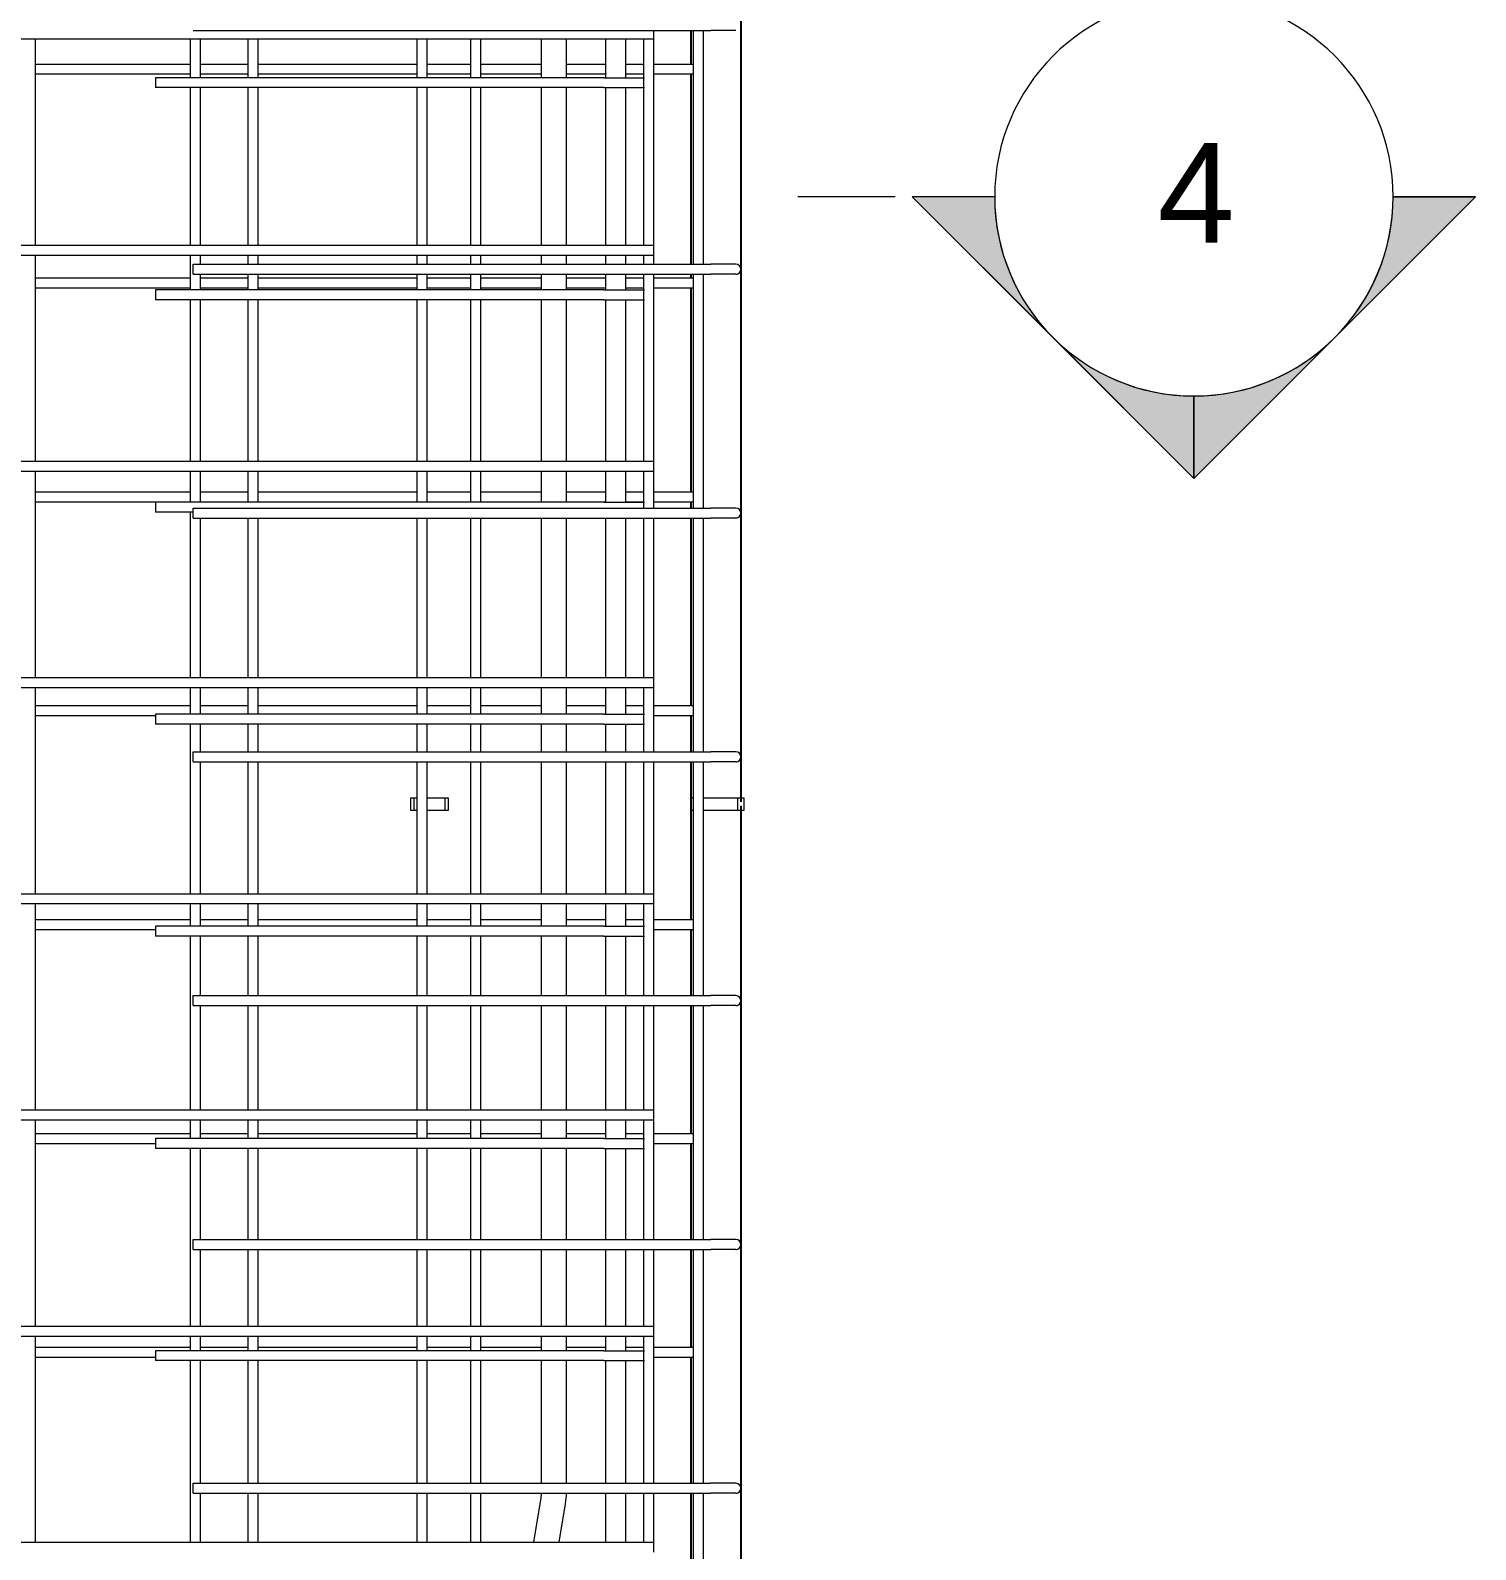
# Model space of a CAD drawing. Header units: millimetres. Extents: x 12473 to 23610, y -3081 to 6044.
# Drawn here: x 15544 to 16705, y 26 to 1246 of the extents above; entities that cross this region are included whole.
import ezdxf

# ---------------------------------------------------------------- set-up
doc = ezdxf.new("R2010")
doc.units = ezdxf.units.MM
doc.linetypes.add('Dash', pattern=[6.36, 3.18, -3.18])
for name, color, linetype, lineweight in [('A-GENM', 13, 'Continuous', 18), ('A-WALL', 113, 'Continuous', 25), ('A-WALL-HDLN', 110, 'Dash', 25), ('G-ANNO-SYMB', 111, 'Continuous', 9), ('S-RBAR', 171, 'Continuous', 18)]:
    doc.layers.add(name, color=color, linetype=linetype, lineweight=lineweight)
doc.styles.add('Arial', font='arial.ttf', dxfattribs={"height": 80})

# ---------------------------------------------------------------- blocks, each defined once
blk = doc.blocks.new('RR spread anchor face based - RR-SA-2_5-200-V2-Elevation Front 1')
at = {"layer": 'A-GENM'}
for p, q in [((15849.6, 630), (15852.1, 630)), ((15849.6, 620), (15849.6, 630)), ((15852.1, 630), (15854.6, 630)), ((15852.1, 620), (15852.1, 630)), ((15862.6, 630), (15877.1, 630)), ((15877.1, 630), (15879.6, 630)), ((15877.1, 620), (15877.1, 630)), ((15879.6, 630), (15879.6, 620)), ((15852.1, 620), (15849.6, 620)), ((15854.6, 620), (15852.1, 620)), ((15877.1, 620), (15862.6, 620)), ((15879.6, 620), (15877.1, 620))]:
    blk.add_line(p, q, dxfattribs=at)
blk = doc.blocks.new('RR spread anchor face based - RR-SA-2_5-250-1726823-Elevation Front 1')
at = {"layer": 'A-GENM'}
for p, q in [((16074.6, 1670), (16076.6, 1670)), ((16076.6, 1660), (16074.6, 1660)), ((16084.6, 1670), (16112.1, 1670)), ((16112.1, 1660), (16084.6, 1660)), ((16112.1, 1670), (16117.1, 1670)), ((16112.1, 1660), (16112.1, 1670)), ((16117.1, 1660), (16112.1, 1660)), ((16117.1, 1670), (16117.1, 1660))]:
    blk.add_line(p, q, dxfattribs=at)
blk = doc.blocks.new('Detail View - M_Section Head - Filled SHOP DWG-1002450-Elevation Front 1')
at = {"layer": 'G-ANNO-SYMB'}
h = blk.add_hatch(color=256, dxfattribs=at)
edge = h.paths.add_edge_path()
edge.add_line((16252.2, 3732.8), (16318.5, 3732.8))
edge.add_arc((16478.5, 3732.8), 160, 180, 225)
edge.add_line((16365.4, 3619.7), (16252.2, 3732.8))
h = blk.add_hatch(color=256, dxfattribs=at)
edge = h.paths.add_edge_path()
edge.add_line((16704.8, 3732.8), (16591.6, 3619.7))
edge.add_arc((16478.5, 3732.8), 160, 315, 360)
edge.add_line((16638.5, 3732.8), (16704.8, 3732.8))
h = blk.add_hatch(color=256, dxfattribs=at)
edge = h.paths.add_edge_path()
edge.add_line((16478.5, 3506.5), (16365.4, 3619.7))
edge.add_arc((16478.5, 3732.8), 160, 225, 270)
edge.add_line((16478.5, 3572.8), (16478.5, 3506.5))
h = blk.add_hatch(color=256, dxfattribs=at)
edge = h.paths.add_edge_path()
edge.add_line((16478.5, 3506.5), (16478.5, 3572.8))
edge.add_arc((16478.5, 3732.8), 160, 270, 315)
edge.add_line((16591.6, 3619.7), (16478.5, 3506.5))
for p, q in [((16478.5, 3506.5), (16252.2, 3732.8)), ((16318.5, 3732.8), (16252.2, 3732.8)), ((16252.2, 3732.8), (16365.4, 3619.7)), ((16318.5, 3732.8), (16252.2, 3732.8)), ((16478.5, 3506.5), (16704.8, 3732.8)), ((16591.6, 3619.7), (16704.8, 3732.8)), ((16638.5, 3732.8), (16704.8, 3732.8)), ((16704.8, 3732.8), (16638.5, 3732.8)), ((16365.4, 3619.7), (16478.5, 3506.5)), ((16478.5, 3506.5), (16591.6, 3619.7)), ((16478.5, 3572.8), (16478.5, 3506.5)), ((16478.5, 3506.5), (16478.5, 3572.8))]:
    blk.add_line(p, q, dxfattribs=at)
for start, end in [(360, 180), (180, 360), (180, 225), (315, 0), (225, 270), (270, 315)]:
    blk.add_arc((16478.5, 3732.8), 160, start, end, dxfattribs=at)

msp = doc.modelspace()

# ---------------------------------------------------------------- linework, layer by layer
at = {"layer": 'A-WALL'}
for p, q in [((16114.6, 1660), (16114.6, 630)), ((16074.6, 1219.4), (16074.6, 1246.4)), ((16074.6, 1058.6), (16074.6, 1211.4)), ((16074.6, 1047.6), (16074.6, 1050.6)), ((16074.6, 875.9), (16074.6, 1039.6)), ((16074.6, 862.8), (16074.6, 867.9)), ((16074.6, 704.1), (16074.6, 854.8)), ((16074.6, 667), (16074.6, 696.1)), ((16074.6, 532.3), (16074.6, 659)), ((16114.6, 620), (16114.6, -700)), ((16074.6, 471.2), (16074.6, 524.3)), ((16074.6, 360.6), (16074.6, 463.2)), ((16074.6, 275.4), (16074.6, 352.6)), ((16074.6, 188.8), (16074.6, 267.4)), ((16074.6, 79.6), (16074.6, 180.8)), ((16074.6, 17.1), (16074.6, 71.6))]:
    msp.add_line(p, q, dxfattribs=at)
at = {"layer": 'A-WALL-HDLN'}
msp.add_line((16114.6, 630), (16114.6, 620), dxfattribs=at)
at = {"layer": 'G-ANNO-SYMB'}
msp.add_line((16238.5, 1112.8), (16160.5, 1112.8), dxfattribs=at)
at = {"layer": 'S-RBAR'}
for p, q in [((15674.6, 1246.4), (16090.6, 1246.4)), ((16044.6, 1239.7), (16044.6, 1246.4)), ((16076.6, 1058.6), (16076.6, 1246.4)), ((16084.6, 1058.6), (16084.6, 1246.4)), ((16110.6, 1246.4), (16090.6, 1246.4)), ((14866.5, 1239.7), (16044.6, 1239.7)), ((15548, 1074), (15548, 1239.7)), ((15672.6, 1208.4), (15672.6, 1239.7)), ((15680.6, 1208.4), (15680.6, 1239.7)), ((15718.8, 1208.4), (15718.8, 1239.7)), ((15726.8, 1208.4), (15726.8, 1239.7)), ((15854.6, 1208.4), (15854.6, 1239.7)), ((15862.6, 1208.4), (15862.6, 1239.7)), ((15897.7, 1208.4), (15897.7, 1239.7)), ((15905.7, 1208.4), (15905.7, 1239.7)), ((15954.6, 1208.4), (15954.6, 1239.7)), ((15974.6, 1208.4), (15974.6, 1239.7)), ((16006.3, 1208.4), (16006.3, 1239.7)), ((16022.3, 1208.4), (16022.3, 1239.7)), ((16036.6, 1074), (16036.6, 1239.7)), ((16044.6, 1074), (16044.6, 1239.7)), ((15548, 1219.4), (15672.6, 1219.4)), ((15548, 1211.4), (15672.6, 1211.4)), ((16004.6, 1208.4), (15644.6, 1208.4)), ((15644.6, 1208.4), (15644.6, 1200.4)), ((15680.6, 1219.4), (15718.8, 1219.4)), ((15680.6, 1211.4), (15718.8, 1211.4)), ((15726.8, 1219.4), (15854.6, 1219.4)), ((15726.8, 1211.4), (15854.6, 1211.4)), ((15862.6, 1219.4), (15897.7, 1219.4)), ((15862.6, 1211.4), (15897.7, 1211.4)), ((15905.7, 1219.4), (15954.6, 1219.4)), ((15905.7, 1211.4), (15954.6, 1211.4)), ((15974.6, 1219.4), (16006.3, 1219.4)), ((15974.6, 1211.4), (16006.3, 1211.4)), ((16004.6, 1208.4), (16037.2, 1208.4)), ((16022.3, 1219.4), (16036.6, 1219.4)), ((16022.3, 1211.4), (16036.6, 1211.4)), ((16044.6, 1219.4), (16076.6, 1219.4)), ((16044.6, 1211.4), (16076.6, 1211.4)), ((16004.6, 1200.4), (15644.6, 1200.4)), ((15672.6, 1074), (15672.6, 1200.4)), ((15680.6, 1074), (15680.6, 1200.4)), ((15718.8, 1074), (15718.8, 1200.4)), ((15726.8, 1074), (15726.8, 1200.4)), ((15854.6, 1074), (15854.6, 1200.4)), ((15862.6, 1074), (15862.6, 1200.4)), ((15897.7, 1074), (15897.7, 1200.4)), ((15905.7, 1074), (15905.7, 1200.4)), ((15954.6, 1074), (15954.6, 1200.4)), ((15974.6, 1074), (15974.6, 1200.4)), ((16004.6, 1200.4), (16037.2, 1200.4)), ((16006.3, 1074), (16006.3, 1200.4)), ((16022.3, 1074), (16022.3, 1200.4)), ((14866.5, 1074), (16044.6, 1074)), ((16044.6, 1066), (16044.6, 1074)), ((14866.5, 1066), (16044.6, 1066)), ((15548, 900.4), (15548, 1066)), ((15672.6, 1038), (15672.6, 1066)), ((15680.6, 1058.6), (15680.6, 1066)), ((15718.8, 1058.6), (15718.8, 1066)), ((15726.8, 1058.6), (15726.8, 1066)), ((15854.6, 1058.6), (15854.6, 1066)), ((15862.6, 1058.6), (15862.6, 1066)), ((15897.7, 1058.6), (15897.7, 1066)), ((15905.7, 1058.6), (15905.7, 1066)), ((15954.6, 1058.6), (15954.6, 1066)), ((15974.6, 1058.6), (15974.6, 1066)), ((16006.3, 1058.6), (16006.3, 1066)), ((16022.3, 1058.6), (16022.3, 1066)), ((16036.6, 1058.6), (16036.6, 1066)), ((16044.6, 1058.6), (16044.6, 1066)), ((15674.6, 1058.6), (16090.6, 1058.6)), ((15674.6, 1050.6), (15674.6, 1058.6)), ((15674.6, 1050.6), (16090.6, 1050.6)), ((15680.6, 1038), (15680.6, 1050.6)), ((15718.8, 1038), (15718.8, 1050.6)), ((15726.8, 1038), (15726.8, 1050.6)), ((15854.6, 1038), (15854.6, 1050.6)), ((15862.6, 1038), (15862.6, 1050.6)), ((15897.7, 1038), (15897.7, 1050.6)), ((15905.7, 1038), (15905.7, 1050.6)), ((15954.6, 1038), (15954.6, 1050.6)), ((15974.6, 1038), (15974.6, 1050.6)), ((16006.3, 1038), (16006.3, 1050.6)), ((16022.3, 1038), (16022.3, 1050.6)), ((16036.6, 900.4), (16036.6, 1050.6)), ((16044.6, 900.4), (16044.6, 1050.6)), ((16076.6, 862.8), (16076.6, 1050.6)), ((16084.6, 862.8), (16084.6, 1050.6)), ((16110.6, 1058.6), (16090.6, 1058.6)), ((16110.6, 1050.6), (16090.6, 1050.6)), ((15548, 1047.6), (15672.6, 1047.6)), ((15548, 1039.6), (15672.6, 1039.6)), ((16004.6, 1038), (15644.6, 1038)), ((15644.6, 1038), (15644.6, 1030)), ((15680.6, 1047.6), (15718.8, 1047.6)), ((15680.6, 1039.6), (15718.8, 1039.6)), ((15726.8, 1047.6), (15854.6, 1047.6)), ((15726.8, 1039.6), (15854.6, 1039.6)), ((15862.6, 1047.6), (15897.7, 1047.6)), ((15862.6, 1039.6), (15897.7, 1039.6)), ((15905.7, 1047.6), (15954.6, 1047.6)), ((15905.7, 1039.6), (15954.6, 1039.6)), ((15974.6, 1047.6), (16006.3, 1047.6)), ((15974.6, 1039.6), (16006.3, 1039.6)), ((16004.6, 1038), (16037.2, 1038)), ((16022.3, 1047.6), (16036.6, 1047.6)), ((16022.3, 1039.6), (16036.6, 1039.6)), ((16044.6, 1047.6), (16076.6, 1047.6)), ((16044.6, 1039.6), (16076.6, 1039.6)), ((16004.6, 1030), (15644.6, 1030)), ((15672.6, 900.4), (15672.6, 1030)), ((15680.6, 900.4), (15680.6, 1030)), ((15718.8, 900.4), (15718.8, 1030)), ((15726.8, 900.4), (15726.8, 1030)), ((15854.6, 900.4), (15854.6, 1030)), ((15862.6, 900.4), (15862.6, 1030)), ((15897.7, 900.4), (15897.7, 1030)), ((15905.7, 900.4), (15905.7, 1030)), ((15954.6, 900.4), (15954.6, 1030)), ((15974.6, 900.4), (15974.6, 1030)), ((16004.6, 1030), (16037.2, 1030)), ((16006.3, 900.4), (16006.3, 1030)), ((16022.3, 900.4), (16022.3, 1030)), ((14889.8, 900.4), (16044.6, 900.4)), ((14889.8, 892.4), (16044.6, 892.4)), ((15548, 726.7), (15548, 892.4)), ((15672.6, 867.6), (15672.6, 892.4)), ((15680.6, 867.6), (15680.6, 892.4)), ((15718.8, 867.6), (15718.8, 892.4)), ((15726.8, 867.6), (15726.8, 892.4)), ((15854.6, 867.6), (15854.6, 892.4)), ((15862.6, 867.6), (15862.6, 892.4)), ((15897.7, 867.6), (15897.7, 892.4)), ((15905.7, 867.6), (15905.7, 892.4)), ((15954.6, 867.6), (15954.6, 892.4)), ((15974.6, 867.6), (15974.6, 892.4)), ((16006.3, 867.6), (16006.3, 892.4)), ((16022.3, 867.6), (16022.3, 892.4)), ((16036.6, 862.8), (16036.6, 892.4)), ((16044.6, 892.4), (16044.6, 900.4)), ((16044.6, 862.8), (16044.6, 892.4)), ((15548, 875.9), (15672.6, 875.9)), ((15548, 867.9), (15672.6, 867.9)), ((16004.6, 867.6), (15644.6, 867.6)), ((15644.6, 867.6), (15644.6, 859.6)), ((15680.6, 875.9), (15718.8, 875.9)), ((15680.6, 867.9), (15718.8, 867.9)), ((15726.8, 875.9), (15854.6, 875.9)), ((15726.8, 867.9), (15854.6, 867.9)), ((15862.6, 875.9), (15897.7, 875.9)), ((15862.6, 867.9), (15897.7, 867.9)), ((15905.7, 875.9), (15954.6, 875.9)), ((15905.7, 867.9), (15954.6, 867.9)), ((15974.6, 875.9), (16006.3, 875.9)), ((15974.6, 867.9), (16006.3, 867.9)), ((16004.6, 867.6), (16037.2, 867.6)), ((16022.3, 875.9), (16036.6, 875.9)), ((16022.3, 867.9), (16036.6, 867.9)), ((16044.6, 875.9), (16076.6, 875.9)), ((16044.6, 867.9), (16076.6, 867.9)), ((15674.6, 859.6), (15644.6, 859.6)), ((15672.6, 726.7), (15672.6, 859.6)), ((15674.6, 862.8), (16090.6, 862.8)), ((15674.6, 854.8), (15674.6, 862.8)), ((15674.6, 854.8), (16090.6, 854.8)), ((15680.6, 726.7), (15680.6, 854.8)), ((15718.8, 726.7), (15718.8, 854.8)), ((15726.8, 726.7), (15726.8, 854.8)), ((15854.6, 726.7), (15854.6, 854.8)), ((15862.6, 726.7), (15862.6, 854.8)), ((15897.7, 726.7), (15897.7, 854.8)), ((15905.7, 726.7), (15905.7, 854.8)), ((15954.6, 726.7), (15954.6, 854.8)), ((15974.6, 726.7), (15974.6, 854.8)), ((16006.3, 726.7), (16006.3, 854.8)), ((16022.3, 726.7), (16022.3, 854.8)), ((16036.6, 726.7), (16036.6, 854.8)), ((16044.6, 726.7), (16044.6, 854.8)), ((16076.6, 667), (16076.6, 854.8)), ((16084.6, 667), (16084.6, 854.8)), ((16110.6, 862.8), (16090.6, 862.8)), ((16110.6, 854.8), (16090.6, 854.8)), ((14866.5, 726.7), (16044.6, 726.7)), ((16044.6, 718.7), (16044.6, 726.7)), ((14866.5, 718.7), (16044.6, 718.7)), ((15548, 553.1), (15548, 718.7)), ((15672.6, 697.2), (15672.6, 718.7)), ((15680.6, 697.2), (15680.6, 718.7)), ((15718.8, 697.2), (15718.8, 718.7)), ((15726.8, 697.2), (15726.8, 718.7)), ((15854.6, 697.2), (15854.6, 718.7)), ((15862.6, 697.2), (15862.6, 718.7)), ((15897.7, 697.2), (15897.7, 718.7)), ((15905.7, 697.2), (15905.7, 718.7)), ((15954.6, 697.2), (15954.6, 718.7)), ((15974.6, 697.2), (15974.6, 718.7)), ((16006.3, 697.2), (16006.3, 718.7)), ((16022.3, 697.2), (16022.3, 718.7)), ((16036.6, 667), (16036.6, 718.7)), ((16044.6, 667), (16044.6, 718.7)), ((15548, 704.1), (15672.6, 704.1)), ((15548, 696.1), (15644.6, 696.1)), ((16004.6, 697.2), (15644.6, 697.2)), ((15644.6, 697.2), (15644.6, 689.2)), ((15680.6, 704.1), (15718.8, 704.1)), ((15726.8, 704.1), (15854.6, 704.1)), ((15862.6, 704.1), (15897.7, 704.1)), ((15905.7, 704.1), (15954.6, 704.1)), ((15974.6, 704.1), (16006.3, 704.1)), ((16004.6, 697.2), (16037.2, 697.2)), ((16022.3, 704.1), (16036.6, 704.1)), ((16044.6, 704.1), (16076.6, 704.1)), ((16044.6, 696.1), (16076.6, 696.1)), ((16004.6, 689.2), (15644.6, 689.2)), ((15672.6, 553.1), (15672.6, 689.2)), ((15680.6, 667), (15680.6, 689.2)), ((15718.8, 667), (15718.8, 689.2)), ((15726.8, 667), (15726.8, 689.2)), ((15854.6, 667), (15854.6, 689.2)), ((15862.6, 667), (15862.6, 689.2)), ((15897.7, 667), (15897.7, 689.2)), ((15905.7, 667), (15905.7, 689.2)), ((15954.6, 667), (15954.6, 689.2)), ((15974.6, 667), (15974.6, 689.2)), ((16004.6, 689.2), (16037.2, 689.2)), ((16006.3, 667), (16006.3, 689.2)), ((16022.3, 667), (16022.3, 689.2)), ((15674.6, 667), (16090.6, 667)), ((15674.6, 659), (15674.6, 667)), ((15674.6, 659), (16090.6, 659)), ((15680.6, 553.1), (15680.6, 659)), ((15718.8, 553.1), (15718.8, 659)), ((15726.8, 553.1), (15726.8, 659)), ((15854.6, 553.1), (15854.6, 659)), ((15862.6, 553.1), (15862.6, 659)), ((15897.7, 553.1), (15897.7, 659)), ((15905.7, 553.1), (15905.7, 659)), ((15954.6, 553.1), (15954.6, 659)), ((15974.6, 553.1), (15974.6, 659)), ((16006.3, 553.1), (16006.3, 659)), ((16022.3, 553.1), (16022.3, 659)), ((16036.6, 553.1), (16036.6, 659)), ((16044.6, 553.1), (16044.6, 659)), ((16076.6, 471.2), (16076.6, 659)), ((16084.6, 471.2), (16084.6, 659)), ((16110.6, 667), (16090.6, 667)), ((16110.6, 659), (16090.6, 659)), ((14866.5, 553.1), (16044.6, 553.1)), ((16044.6, 545.1), (16044.6, 553.1)), ((14866.5, 545.1), (16044.6, 545.1)), ((15548, 379.4), (15548, 545.1)), ((15672.6, 526.9), (15672.6, 545.1)), ((15680.6, 526.9), (15680.6, 545.1)), ((15718.8, 526.9), (15718.8, 545.1)), ((15726.8, 526.9), (15726.8, 545.1)), ((15854.6, 526.9), (15854.6, 545.1)), ((15862.6, 526.9), (15862.6, 545.1)), ((15897.7, 526.9), (15897.7, 545.1)), ((15905.7, 526.9), (15905.7, 545.1)), ((15954.6, 526.9), (15954.6, 545.1)), ((15974.6, 526.9), (15974.6, 545.1)), ((16006.3, 526.9), (16006.3, 545.1)), ((16022.3, 526.9), (16022.3, 545.1)), ((16036.6, 471.2), (16036.6, 545.1)), ((16044.6, 471.2), (16044.6, 545.1)), ((15548, 532.3), (15672.6, 532.3)), ((16004.6, 526.9), (15644.6, 526.9)), ((15644.6, 526.9), (15644.6, 518.9)), ((15680.6, 532.3), (15718.8, 532.3)), ((15726.8, 532.3), (15854.6, 532.3)), ((15862.6, 532.3), (15897.7, 532.3)), ((15905.7, 532.3), (15954.6, 532.3)), ((15974.6, 532.3), (16006.3, 532.3)), ((16004.6, 526.9), (16037.2, 526.9)), ((16022.3, 532.3), (16036.6, 532.3)), ((16044.6, 532.3), (16076.6, 532.3)), ((15548, 524.3), (15644.6, 524.3)), ((16004.6, 518.9), (15644.6, 518.9)), ((15672.6, 379.4), (15672.6, 518.9)), ((15680.6, 471.2), (15680.6, 518.9)), ((15718.8, 471.2), (15718.8, 518.9)), ((15726.8, 471.2), (15726.8, 518.9)), ((15854.6, 471.2), (15854.6, 518.9)), ((15862.6, 471.2), (15862.6, 518.9)), ((15897.7, 471.2), (15897.7, 518.9)), ((15905.7, 471.2), (15905.7, 518.9)), ((15954.6, 471.2), (15954.6, 518.9)), ((15974.6, 471.2), (15974.6, 518.9)), ((16004.6, 518.9), (16037.2, 518.9)), ((16006.3, 471.2), (16006.3, 518.9)), ((16022.3, 471.2), (16022.3, 518.9)), ((16044.6, 524.3), (16076.6, 524.3)), ((15674.6, 471.2), (16090.6, 471.2)), ((15674.6, 463.2), (15674.6, 471.2)), ((16110.6, 471.2), (16090.6, 471.2)), ((15674.6, 463.2), (16090.6, 463.2)), ((15680.6, 379.4), (15680.6, 463.2)), ((15718.8, 379.4), (15718.8, 463.2)), ((15726.8, 379.4), (15726.8, 463.2)), ((15854.6, 379.4), (15854.6, 463.2)), ((15862.6, 379.4), (15862.6, 463.2)), ((15897.7, 379.4), (15897.7, 463.2)), ((15905.7, 379.4), (15905.7, 463.2)), ((15954.6, 379.4), (15954.6, 463.2)), ((15974.6, 379.4), (15974.6, 463.2)), ((16006.3, 379.4), (16006.3, 463.2)), ((16022.3, 379.4), (16022.3, 463.2)), ((16036.6, 379.4), (16036.6, 463.2)), ((16044.6, 379.4), (16044.6, 463.2)), ((16076.6, 275.4), (16076.6, 463.2)), ((16084.6, 275.4), (16084.6, 463.2)), ((16110.6, 463.2), (16090.6, 463.2)), ((14866.5, 379.4), (16044.6, 379.4)), ((16044.6, 371.4), (16044.6, 379.4)), ((14866.5, 371.4), (16044.6, 371.4)), ((15548, 205.8), (15548, 371.4)), ((15672.6, 356.5), (15672.6, 371.4)), ((15680.6, 356.5), (15680.6, 371.4)), ((15718.8, 356.5), (15718.8, 371.4)), ((15726.8, 356.5), (15726.8, 371.4)), ((15854.6, 356.5), (15854.6, 371.4)), ((15862.6, 356.5), (15862.6, 371.4)), ((15897.7, 356.5), (15897.7, 371.4)), ((15905.7, 356.5), (15905.7, 371.4)), ((15954.6, 356.5), (15954.6, 371.4)), ((15974.6, 356.5), (15974.6, 371.4)), ((16006.3, 356.5), (16006.3, 371.4)), ((16022.3, 356.5), (16022.3, 371.4)), ((16036.6, 275.4), (16036.6, 371.4)), ((16044.6, 275.4), (16044.6, 371.4)), ((15548, 360.6), (15672.6, 360.6)), ((16004.6, 356.5), (15644.6, 356.5)), ((15644.6, 356.5), (15644.6, 348.5)), ((15680.6, 360.6), (15718.8, 360.6)), ((15726.8, 360.6), (15854.6, 360.6)), ((15862.6, 360.6), (15897.7, 360.6)), ((15905.7, 360.6), (15954.6, 360.6)), ((15974.6, 360.6), (16006.3, 360.6)), ((16004.6, 356.5), (16037.2, 356.5)), ((16022.3, 360.6), (16036.6, 360.6)), ((16044.6, 360.6), (16076.6, 360.6)), ((15548, 352.6), (15644.6, 352.6)), ((16004.6, 348.5), (15644.6, 348.5)), ((15672.6, 205.8), (15672.6, 348.5)), ((15680.6, 275.4), (15680.6, 348.5)), ((15718.8, 275.4), (15718.8, 348.5)), ((15726.8, 275.4), (15726.8, 348.5)), ((15854.6, 275.4), (15854.6, 348.5)), ((15862.6, 275.4), (15862.6, 348.5)), ((15897.7, 275.4), (15897.7, 348.5)), ((15905.7, 275.4), (15905.7, 348.5)), ((15954.6, 275.4), (15954.6, 348.5)), ((15974.6, 275.4), (15974.6, 348.5)), ((16004.6, 348.5), (16037.2, 348.5)), ((16006.3, 275.4), (16006.3, 348.5)), ((16022.3, 275.4), (16022.3, 348.5)), ((16044.6, 352.6), (16076.6, 352.6)), ((15674.6, 275.4), (16090.6, 275.4)), ((15674.6, 267.4), (15674.6, 275.4)), ((16110.6, 275.4), (16090.6, 275.4)), ((15674.6, 267.4), (16090.6, 267.4)), ((15680.6, 205.8), (15680.6, 267.4)), ((15718.8, 205.8), (15718.8, 267.4)), ((15726.8, 205.8), (15726.8, 267.4)), ((15854.6, 205.8), (15854.6, 267.4)), ((15862.6, 205.8), (15862.6, 267.4)), ((15897.7, 205.8), (15897.7, 267.4)), ((15905.7, 205.8), (15905.7, 267.4)), ((15954.6, 205.8), (15954.6, 267.4)), ((15974.6, 205.8), (15974.6, 267.4)), ((16006.3, 205.8), (16006.3, 267.4)), ((16022.3, 205.8), (16022.3, 267.4)), ((16036.6, 205.8), (16036.6, 267.4)), ((16044.6, 205.8), (16044.6, 267.4)), ((16076.6, 79.6), (16076.6, 267.4)), ((16084.6, 79.6), (16084.6, 267.4)), ((16110.6, 267.4), (16090.6, 267.4)), ((14866.5, 205.8), (16044.6, 205.8)), ((14866.5, 197.8), (16044.6, 197.8)), ((15548, 32.2), (15548, 197.8)), ((15672.6, 186.1), (15672.6, 197.8)), ((15680.6, 186.1), (15680.6, 197.8)), ((15718.8, 186.1), (15718.8, 197.8)), ((15726.8, 186.1), (15726.8, 197.8)), ((15854.6, 186.1), (15854.6, 197.8)), ((15862.6, 186.1), (15862.6, 197.8)), ((15897.7, 186.1), (15897.7, 197.8)), ((15905.7, 186.1), (15905.7, 197.8)), ((15954.6, 186.1), (15954.6, 197.8)), ((15974.6, 186.1), (15974.6, 197.8)), ((16006.3, 186.1), (16006.3, 197.8)), ((16022.3, 186.1), (16022.3, 197.8)), ((16036.6, 79.6), (16036.6, 197.8)), ((16044.6, 197.8), (16044.6, 205.8)), ((16044.6, 79.6), (16044.6, 197.8)), ((15548, 188.8), (15672.6, 188.8)), ((16004.6, 186.1), (15644.6, 186.1)), ((15644.6, 186.1), (15644.6, 178.1)), ((15680.6, 188.8), (15718.8, 188.8)), ((15726.8, 188.8), (15854.6, 188.8)), ((15862.6, 188.8), (15897.7, 188.8)), ((15905.7, 188.8), (15954.6, 188.8)), ((15974.6, 188.8), (16006.3, 188.8)), ((16004.6, 186.1), (16037.2, 186.1)), ((16022.3, 188.8), (16036.6, 188.8)), ((16044.6, 188.8), (16076.6, 188.8)), ((15548, 180.8), (15644.6, 180.8)), ((16004.6, 178.1), (15644.6, 178.1)), ((15672.6, 32.2), (15672.6, 178.1)), ((15680.6, 79.6), (15680.6, 178.1)), ((15718.8, 79.6), (15718.8, 178.1)), ((15726.8, 79.6), (15726.8, 178.1)), ((15854.6, 79.6), (15854.6, 178.1)), ((15862.6, 79.6), (15862.6, 178.1)), ((15897.7, 79.6), (15897.7, 178.1)), ((15905.7, 79.6), (15905.7, 178.1)), ((15954.6, 79.6), (15954.6, 178.1)), ((15974.6, 79.6), (15974.6, 178.1)), ((16004.6, 178.1), (16037.2, 178.1)), ((16006.3, 79.6), (16006.3, 178.1)), ((16022.3, 79.6), (16022.3, 178.1)), ((16044.6, 180.8), (16076.6, 180.8)), ((15674.6, 79.6), (16090.6, 79.6)), ((15674.6, 71.6), (15674.6, 79.6)), ((16110.6, 79.6), (16090.6, 79.6)), ((15674.6, 71.6), (16090.6, 71.6)), ((15680.6, 32.2), (15680.6, 71.6)), ((15718.8, 32.2), (15718.8, 71.6)), ((15726.8, 32.2), (15726.8, 71.6)), ((15854.6, 32.2), (15854.6, 71.6)), ((15862.6, 32.2), (15862.6, 71.6)), ((15897.7, 32.2), (15897.7, 71.6)), ((15905.7, 32.2), (15905.7, 71.6)), ((15948.4, 32.2), (15954, 66.3)), ((15968.7, 32.2), (15973.7, 63)), ((16006.3, 32.2), (16006.3, 71.6)), ((16022.3, 32.2), (16022.3, 71.6)), ((16036.6, 32.2), (16036.6, 71.6)), ((16044.6, 32.2), (16044.6, 71.6)), ((16076.6, -116.2), (16076.6, 71.6)), ((16084.6, -116.2), (16084.6, 71.6)), ((16110.6, 71.6), (16090.6, 71.6)), ((14873.9, 32.2), (16044.6, 32.2)), ((16044.6, 24.2), (16044.6, 32.2))]:
    msp.add_line(p, q, dxfattribs=at)
for centre, radius, start, end in [((16110.6, 1054.6), 4, 270, 90), ((16110.6, 1054.6), 4, 270, 285), ((16110.6, 1054.6), 4, 15, 60), ((16110.6, 1054.6), 4, 300, 345), ((16110.6, 858.8), 4, 270, 90), ((16110.6, 858.8), 4, 270, 285), ((16110.6, 858.8), 4, 15, 60), ((16110.6, 858.8), 4, 300, 345), ((16110.6, 663), 4, 270, 90), ((16110.6, 663), 4, 270, 285), ((16110.6, 663), 4, 15, 60), ((16110.6, 663), 4, 300, 345), ((16110.6, 467.2), 4, 270, 90), ((16110.6, 467.2), 4, 15, 60), ((16110.6, 467.2), 4, 300, 345), ((16110.6, 467.2), 4, 270, 285), ((16110.6, 271.4), 4, 270, 90), ((16110.6, 271.4), 4, 15, 60), ((16110.6, 271.4), 4, 300, 345), ((16110.6, 271.4), 4, 270, 285), ((16110.6, 75.6), 4, 270, 90), ((16110.6, 75.6), 4, 15, 60), ((16110.6, 75.6), 4, 300, 345), ((15909.6, 73.5), 45, 350.6952, 357.5151), ((15909.6, 73.5), 65, 350.6952, 358.2797), ((16110.6, 75.6), 4, 270, 285)]:
    msp.add_arc(centre, radius, start, end, dxfattribs=at)

# ---------------------------------------------------------------- block references
at = {"layer": 'A-GENM'}
for name, p in [('RR spread anchor face based - RR-SA-2_5-200-V2-Elevation Front 1', (0, 0)), ('RR spread anchor face based - RR-SA-2_5-250-1726823-Elevation Front 1', (0, -1040))]:
    msp.add_blockref(name, p, dxfattribs=at)
at = {"layer": 'G-ANNO-SYMB'}
msp.add_blockref('Detail View - M_Section Head - Filled SHOP DWG-1002450-Elevation Front 1', (0, -2620), dxfattribs=at)

# ---------------------------------------------------------------- texts
at = {"layer": 'G-ANNO-SYMB', "insert": (16449.2, 1155.9), "char_height": 80, "width": 76.962, "attachment_point": 1, "style": 'Arial'}
msp.add_mtext('4', dxfattribs=at)

doc.saveas('drawing.dxf')
